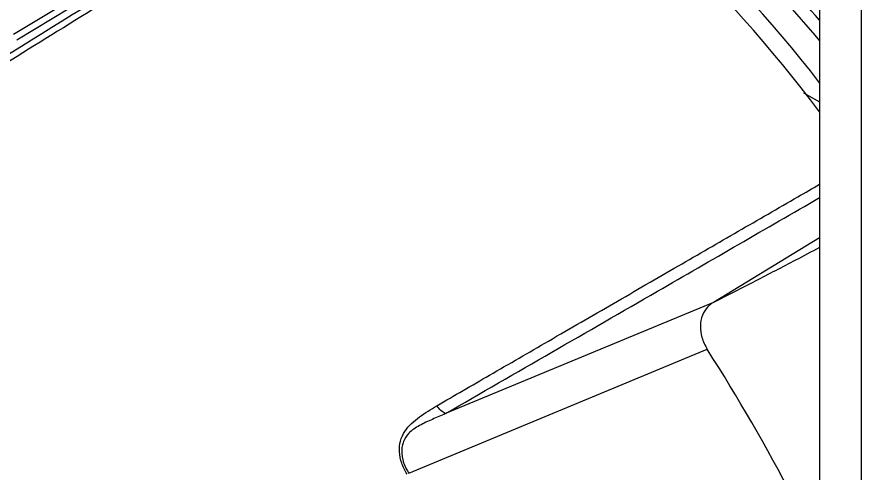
# Model space of a CAD drawing. Extents: x 16.7 to 113.1, y 4.5 to 84.5.
# Drawn here: x 25.257 to 27.961, y 11.463 to 12.924 of the extents above; entities that cross this region are included whole.
import ezdxf

# ---------------------------------------------------------------- set-up
doc = ezdxf.new("R2010")
doc.units = 0
doc.header["$MEASUREMENT"] = 0
doc.layers.add('OBJECT', color=7, linetype='CONTINUOUS')

msp = doc.modelspace()

# ---------------------------------------------------------------- linework, layer by layer
at = {"layer": 'OBJECT'}
for p, q in [((27.8284, 15.408), (27.8284, 8.0814)), ((27.9613, 15.3312), (27.9613, 8.0047)), ((26.2322, 13.4643), (25.2463, 12.8669)), ((26.2492, 13.4507), (25.2567, 12.8494)), ((27.7768, 12.6804), (27.8284, 12.6522)), ((27.8284, 12.2158), (27.4885, 12.0096)), ((27.4885, 12.0096), (26.6298, 11.6532)), ((26.5122, 11.4628), (27.4683, 11.8594)), ((26.6298, 11.6532), (26.6297, 11.6532))]:
    msp.add_line(p, q, dxfattribs=at)
at = {"layer": 'OBJECT', "flags": 128}
msp.add_lwpolyline([(25.307, 14.1222), (25.4364, 14.1475), (25.5711, 14.1596), (25.7107, 14.1586), (25.8545, 14.1445), (26.0018, 14.1172), (26.1522, 14.077), (26.3048, 14.024), (26.4591, 13.9584), (26.6144, 13.8805), (26.7701, 13.7907), (26.9254, 13.6893), (27.0797, 13.5767), (27.2323, 13.4535), (27.3826, 13.3201), (27.53, 13.1772), (27.6738, 13.0254), (27.8133, 12.8652), (27.8284, 12.8472)], dxfattribs=at)
at = {"layer": 'OBJECT'}
for centre, radius, start, end in [((24.3997, 10.0564), 4.3374, 37.7698, 57.8535), ((24.1405, 9.8375), 4.6199, 37.0352, 56.0811), ((22.3826, 8.6056), 6.0375, 27.38935, 32.61065)]:
    msp.add_arc(centre, radius, start, end, dxfattribs=at)
for points, knots in [([(27.8284, 12.9131), (27.7575, 12.9945), (27.607, 13.1676), (27.3623, 13.4019), (27.1009, 13.6182), (26.8346, 13.8025), (26.567, 13.9535), (26.3016, 14.0677), (26.0414, 14.1453), (25.7994, 14.1827), (25.5766, 14.1866), (25.444, 14.1635), (25.3777, 14.152)], [0, 0, 0, 0, 0.091855, 0.195255, 0.298654, 0.402383, 0.505783, 0.609182, 0.712911, 0.816311, 0.908155, 1, 1, 1, 1]), ([(22.5404, 11.0069), (22.886, 11.25), (23.5773, 11.7362), (24.6189, 12.422), (25.6627, 13.0781), (26.3599, 13.4853), (26.7085, 13.6889)], [0, 0, 0, 0, 0.249972, 0.5, 0.749997, 1, 1, 1, 1]), ([(26.7184, 13.6713), (26.5174, 13.5547), (26.1168, 13.3223), (25.5185, 12.9603), (24.9185, 12.5861), (24.3141, 12.1971), (23.7116, 11.7968), (23.1235, 11.395), (22.7398, 11.1233), (22.5515, 10.9901)], [0, 0, 0, 0, 0.144222, 0.287378, 0.429468, 0.575454, 0.722208, 0.863723, 1, 1, 1, 1]), ([(26.6022, 11.6786), (26.6585, 11.7112), (26.7781, 11.7804), (26.9668, 11.8897), (27.1684, 12.0064), (27.3709, 12.1235), (27.5676, 12.2372), (27.7184, 12.3243), (27.8051, 12.3744), (27.8284, 12.3878)], [0, 0, 0, 0, 0.1364561, 0.2894065, 0.4588513, 0.6282964, 0.7853708, 0.9424449, 1, 1, 1, 1]), ([(26.6297, 11.6532), (26.8568, 11.7843), (27.2602, 12.017), (27.6556, 12.2453), (27.8284, 12.345)], [0, 0, 0, 0, 0.563069, 1, 1, 1, 1]), ([(27.8284, 12.1852), (27.8025, 12.1715), (27.7343, 12.1354), (27.6209, 12.077), (27.5331, 12.0323), (27.4885, 12.0096)], [0, 0, 0, 0, 0.229918, 0.608096, 1, 1, 1, 1]), ([(27.4885, 12.0096), (27.4858, 12.0079), (27.4789, 12.0036), (27.4654, 11.9912), (27.4509, 11.9685), (27.4446, 11.9345), (27.4494, 11.8959), (27.4618, 11.8719), (27.4683, 11.8594)], [0, 0, 0, 0, 0.061294, 0.157978, 0.353025, 0.568965, 0.775601, 1, 1, 1, 1]), ([(26.5069, 11.4597), (26.5005, 11.4711), (26.4876, 11.4941), (26.4808, 11.5312), (26.4841, 11.5667), (26.5034, 11.6075), (26.5455, 11.6444), (26.5833, 11.6672), (26.6022, 11.6786)], [0, 0, 0, 0, 0.125023, 0.25026, 0.372599, 0.500558, 0.750171, 1, 1, 1, 1]), ([(26.6297, 11.6532), (26.6248, 11.6562), (26.6151, 11.6623), (26.6065, 11.6731), (26.6022, 11.6786)], [0, 0, 0, 0, 0.499997, 1, 1, 1, 1]), ([(26.6297, 11.6532), (26.6157, 11.6472), (26.5877, 11.6351), (26.5468, 11.6163), (26.5128, 11.5946), (26.4964, 11.5695), (26.4905, 11.5483), (26.4893, 11.532), (26.491, 11.514), (26.4954, 11.4958), (26.5026, 11.478), (26.5093, 11.4674), (26.5122, 11.4628)], [0, 0, 0, 0, 0.167654, 0.336418, 0.499288, 0.624454, 0.681335, 0.749951, 0.805261, 0.875044, 0.945879, 1, 1, 1, 1])]:
    msp.add_open_spline(points, degree=3, knots=knots, dxfattribs=at)

doc.saveas('drawing.dxf')
